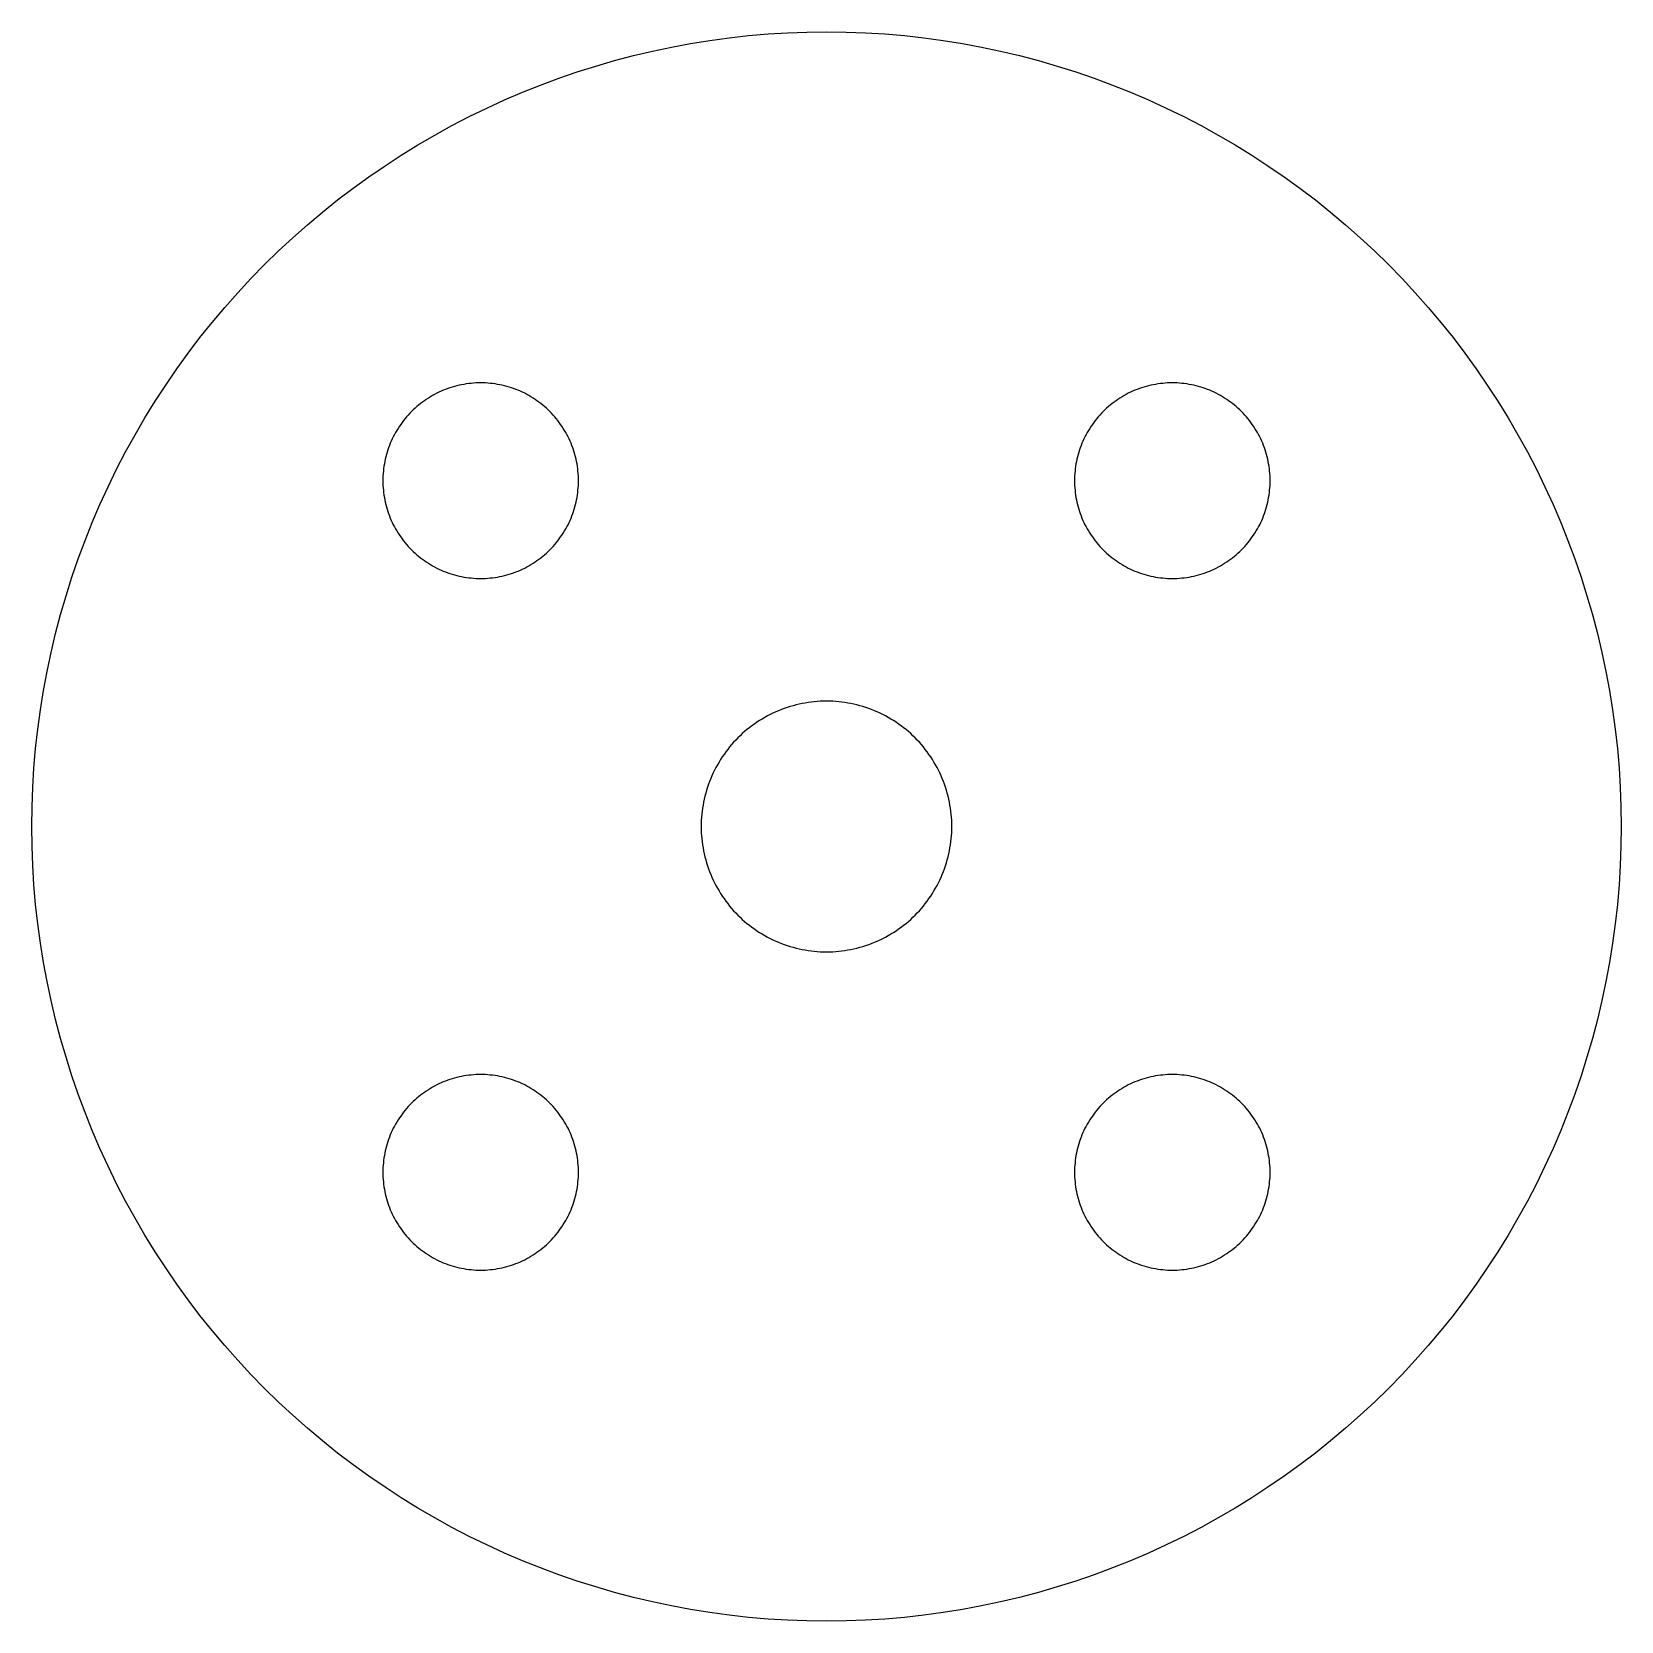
# Model space of a CAD drawing. Header units: metres. Extents: x -13 to 13, y -13 to 13.
import ezdxf

# ---------------------------------------------------------------- set-up
doc = ezdxf.new("R2010")
doc.units = ezdxf.units.M

msp = doc.modelspace()

# ---------------------------------------------------------------- linework, layer by layer
for points in [[(12.996, -0.319), (12.984, -0.638), (12.965, -0.956), (12.937, -1.274), (12.902, -1.591), (12.859, -1.907), (12.809, -2.223), (12.75, -2.536), (12.684, -2.848), (12.61, -3.159), (12.529, -3.467), (12.44, -3.774), (12.344, -4.078), (12.24, -4.38), (12.129, -4.679), (12.01, -4.975), (11.885, -5.268), (11.752, -5.558), (11.612, -5.845), (11.465, -6.128), (11.311, -6.408), (11.15, -6.683), (10.983, -6.955), (10.809, -7.222), (10.629, -7.486), (10.442, -7.744), (10.249, -7.998), (10.049, -8.247), (9.844, -8.491), (9.632, -8.73), (9.415, -8.964), (9.192, -9.192), (8.964, -9.415), (8.73, -9.632), (8.491, -9.844), (8.247, -10.049), (7.998, -10.249), (7.744, -10.442), (7.486, -10.629), (7.222, -10.809), (6.955, -10.983), (6.683, -11.15), (6.408, -11.311), (6.128, -11.465), (5.845, -11.612), (5.558, -11.752), (5.268, -11.885), (4.975, -12.01), (4.679, -12.129), (4.38, -12.24), (4.078, -12.344), (3.774, -12.44), (3.467, -12.529), (3.159, -12.61), (2.848, -12.684), (2.536, -12.75), (2.223, -12.809), (1.907, -12.859), (1.591, -12.902), (1.274, -12.937), (0.956, -12.965), (0.638, -12.984), (0.319, -12.996), (0, -13), (-0.319, -12.996), (-0.638, -12.984), (-0.956, -12.965), (-1.274, -12.937), (-1.591, -12.902), (-1.907, -12.859), (-2.223, -12.809), (-2.536, -12.75), (-2.848, -12.684), (-3.159, -12.61), (-3.467, -12.529), (-3.774, -12.44), (-4.078, -12.344), (-4.38, -12.24), (-4.679, -12.129), (-4.975, -12.01), (-5.268, -11.885), (-5.558, -11.752), (-5.845, -11.612), (-6.128, -11.465), (-6.408, -11.311), (-6.683, -11.15), (-6.955, -10.983), (-7.222, -10.809), (-7.486, -10.629), (-7.744, -10.442), (-7.998, -10.249), (-8.247, -10.049), (-8.491, -9.844), (-8.73, -9.632), (-8.964, -9.415), (-9.192, -9.192), (-9.415, -8.964), (-9.632, -8.73), (-9.844, -8.491), (-10.049, -8.247), (-10.249, -7.998), (-10.442, -7.744), (-10.629, -7.486), (-10.809, -7.222), (-10.983, -6.955), (-11.15, -6.683), (-11.311, -6.408), (-11.465, -6.128), (-11.612, -5.845), (-11.752, -5.558), (-11.885, -5.268), (-12.01, -4.975), (-12.129, -4.679), (-12.24, -4.38), (-12.344, -4.078), (-12.44, -3.774), (-12.529, -3.467), (-12.61, -3.159), (-12.684, -2.848), (-12.75, -2.536), (-12.809, -2.223), (-12.859, -1.907), (-12.902, -1.591), (-12.937, -1.274), (-12.965, -0.956), (-12.984, -0.638), (-12.996, -0.319), (-13, 0), (-12.996, 0.319), (-12.984, 0.638), (-12.965, 0.956), (-12.937, 1.274), (-12.902, 1.591), (-12.859, 1.907), (-12.809, 2.223), (-12.75, 2.536), (-12.684, 2.848), (-12.61, 3.159), (-12.529, 3.467), (-12.44, 3.774), (-12.344, 4.078), (-12.24, 4.38), (-12.129, 4.679), (-12.01, 4.975), (-11.885, 5.268), (-11.752, 5.558), (-11.612, 5.845), (-11.465, 6.128), (-11.311, 6.408), (-11.15, 6.683), (-10.983, 6.955), (-10.809, 7.222), (-10.629, 7.486), (-10.442, 7.744), (-10.249, 7.998), (-10.049, 8.247), (-9.844, 8.491), (-9.632, 8.73), (-9.415, 8.964), (-9.192, 9.192), (-8.964, 9.415), (-8.73, 9.632), (-8.491, 9.844), (-8.247, 10.049), (-7.998, 10.249), (-7.744, 10.442), (-7.486, 10.629), (-7.222, 10.809), (-6.955, 10.983), (-6.683, 11.15), (-6.408, 11.311), (-6.128, 11.465), (-5.845, 11.612), (-5.558, 11.752), (-5.268, 11.885), (-4.975, 12.01), (-4.679, 12.129), (-4.38, 12.24), (-4.078, 12.344), (-3.774, 12.44), (-3.467, 12.529), (-3.159, 12.61), (-2.848, 12.684), (-2.536, 12.75), (-2.223, 12.809), (-1.907, 12.859), (-1.591, 12.902), (-1.274, 12.937), (-0.956, 12.965), (-0.638, 12.984), (-0.319, 12.996), (0, 13), (0.319, 12.996), (0.638, 12.984), (0.956, 12.965), (1.274, 12.937), (1.591, 12.902), (1.907, 12.859), (2.223, 12.809), (2.536, 12.75), (2.848, 12.684), (3.159, 12.61), (3.467, 12.529), (3.774, 12.44), (4.078, 12.344), (4.38, 12.24), (4.679, 12.129), (4.975, 12.01), (5.268, 11.885), (5.558, 11.752), (5.845, 11.612), (6.128, 11.465), (6.408, 11.311), (6.683, 11.15), (6.955, 10.983), (7.222, 10.809), (7.486, 10.629), (7.744, 10.442), (7.998, 10.249), (8.247, 10.049), (8.491, 9.844), (8.73, 9.632), (8.964, 9.415), (9.192, 9.192), (9.415, 8.964), (9.632, 8.73), (9.844, 8.491), (10.049, 8.247), (10.249, 7.998), (10.442, 7.744), (10.629, 7.486), (10.809, 7.222), (10.983, 6.955), (11.15, 6.683), (11.311, 6.408), (11.465, 6.128), (11.612, 5.845), (11.752, 5.558), (11.885, 5.268), (12.01, 4.975), (12.129, 4.679), (12.24, 4.38), (12.344, 4.078), (12.44, 3.774), (12.529, 3.467), (12.61, 3.159), (12.684, 2.848), (12.75, 2.536), (12.809, 2.223), (12.859, 1.907), (12.902, 1.591), (12.937, 1.274), (12.965, 0.956), (12.984, 0.638), (12.996, 0.319), (13, 0), (12.996, -0.319)], [(-4.059, 5.578), (-4.057, 5.618), (-4.057, 5.657), (-4.057, 5.696), (-4.059, 5.735), (-4.061, 5.775), (-4.065, 5.814), (-4.069, 5.853), (-4.074, 5.892), (-4.08, 5.93), (-4.088, 5.969), (-4.096, 6.007), (-4.105, 6.046), (-4.115, 6.084), (-4.126, 6.121), (-4.138, 6.159), (-4.15, 6.196), (-4.164, 6.233), (-4.179, 6.269), (-4.194, 6.305), (-4.21, 6.341), (-4.228, 6.376), (-4.246, 6.411), (-4.265, 6.445), (-4.284, 6.479), (-4.305, 6.513), (-4.327, 6.546), (-4.349, 6.578), (-4.372, 6.61), (-4.395, 6.641), (-4.42, 6.672), (-4.445, 6.702), (-4.471, 6.731), (-4.498, 6.76), (-4.525, 6.788), (-4.554, 6.816), (-4.582, 6.842), (-4.612, 6.868), (-4.642, 6.894), (-4.672, 6.918), (-4.704, 6.942), (-4.736, 6.965), (-4.768, 6.987), (-4.801, 7.009), (-4.834, 7.029), (-4.868, 7.049), (-4.903, 7.068), (-4.937, 7.086), (-4.973, 7.103), (-5.008, 7.12), (-5.045, 7.135), (-5.081, 7.15), (-5.118, 7.163), (-5.155, 7.176), (-5.192, 7.188), (-5.23, 7.199), (-5.268, 7.209), (-5.306, 7.218), (-5.345, 7.226), (-5.383, 7.233), (-5.422, 7.24), (-5.461, 7.245), (-5.5, 7.249), (-5.539, 7.253), (-5.578, 7.255), (-5.618, 7.256), (-5.657, 7.257), (-5.696, 7.256), (-5.735, 7.255), (-5.775, 7.253), (-5.814, 7.249), (-5.853, 7.245), (-5.892, 7.24), (-5.93, 7.233), (-5.969, 7.226), (-6.007, 7.218), (-6.046, 7.209), (-6.084, 7.199), (-6.121, 7.188), (-6.159, 7.176), (-6.196, 7.163), (-6.233, 7.15), (-6.269, 7.135), (-6.305, 7.12), (-6.341, 7.103), (-6.376, 7.086), (-6.411, 7.068), (-6.445, 7.049), (-6.479, 7.029), (-6.513, 7.009), (-6.546, 6.987), (-6.578, 6.965), (-6.61, 6.942), (-6.641, 6.918), (-6.672, 6.894), (-6.702, 6.868), (-6.731, 6.842), (-6.76, 6.816), (-6.788, 6.788), (-6.816, 6.76), (-6.842, 6.731), (-6.868, 6.702), (-6.894, 6.672), (-6.918, 6.641), (-6.942, 6.61), (-6.965, 6.578), (-6.987, 6.546), (-7.009, 6.513), (-7.029, 6.479), (-7.049, 6.445), (-7.068, 6.411), (-7.086, 6.376), (-7.103, 6.341), (-7.12, 6.305), (-7.135, 6.269), (-7.15, 6.233), (-7.163, 6.196), (-7.176, 6.159), (-7.188, 6.121), (-7.199, 6.084), (-7.209, 6.046), (-7.218, 6.007), (-7.226, 5.969), (-7.233, 5.93), (-7.24, 5.892), (-7.245, 5.853), (-7.249, 5.814), (-7.253, 5.775), (-7.255, 5.735), (-7.256, 5.696), (-7.257, 5.657), (-7.256, 5.618), (-7.255, 5.578), (-7.253, 5.539), (-7.249, 5.5), (-7.245, 5.461), (-7.24, 5.422), (-7.233, 5.383), (-7.226, 5.345), (-7.218, 5.306), (-7.209, 5.268), (-7.199, 5.23), (-7.188, 5.192), (-7.176, 5.155), (-7.163, 5.118), (-7.15, 5.081), (-7.135, 5.045), (-7.12, 5.008), (-7.103, 4.973), (-7.086, 4.937), (-7.068, 4.903), (-7.049, 4.868), (-7.029, 4.834), (-7.009, 4.801), (-6.987, 4.768), (-6.965, 4.736), (-6.942, 4.704), (-6.918, 4.672), (-6.894, 4.642), (-6.868, 4.612), (-6.842, 4.582), (-6.816, 4.554), (-6.788, 4.525), (-6.76, 4.498), (-6.731, 4.471), (-6.702, 4.445), (-6.672, 4.42), (-6.641, 4.395), (-6.61, 4.372), (-6.578, 4.349), (-6.546, 4.327), (-6.513, 4.305), (-6.479, 4.284), (-6.445, 4.265), (-6.411, 4.246), (-6.376, 4.228), (-6.341, 4.21), (-6.305, 4.194), (-6.269, 4.179), (-6.233, 4.164), (-6.196, 4.15), (-6.159, 4.138), (-6.121, 4.126), (-6.084, 4.115), (-6.046, 4.105), (-6.007, 4.096), (-5.969, 4.088), (-5.93, 4.08), (-5.892, 4.074), (-5.853, 4.069), (-5.814, 4.065), (-5.775, 4.061), (-5.735, 4.059), (-5.696, 4.057), (-5.657, 4.057), (-5.618, 4.057), (-5.578, 4.059), (-5.539, 4.061), (-5.5, 4.065), (-5.461, 4.069), (-5.422, 4.074), (-5.383, 4.08), (-5.345, 4.088), (-5.306, 4.096), (-5.268, 4.105), (-5.23, 4.115), (-5.192, 4.126), (-5.155, 4.138), (-5.118, 4.15), (-5.081, 4.164), (-5.045, 4.179), (-5.008, 4.194), (-4.973, 4.21), (-4.937, 4.228), (-4.903, 4.246), (-4.868, 4.265), (-4.834, 4.284), (-4.801, 4.305), (-4.768, 4.327), (-4.736, 4.349), (-4.704, 4.372), (-4.672, 4.395), (-4.642, 4.42), (-4.612, 4.445), (-4.582, 4.471), (-4.554, 4.498), (-4.525, 4.525), (-4.498, 4.554), (-4.471, 4.582), (-4.445, 4.612), (-4.42, 4.642), (-4.395, 4.672), (-4.372, 4.704), (-4.349, 4.736), (-4.327, 4.768), (-4.305, 4.801), (-4.284, 4.834), (-4.265, 4.868), (-4.246, 4.903), (-4.228, 4.937), (-4.21, 4.973), (-4.194, 5.008), (-4.179, 5.045), (-4.164, 5.081), (-4.15, 5.118), (-4.138, 5.155), (-4.126, 5.192), (-4.115, 5.23), (-4.105, 5.268), (-4.096, 5.306), (-4.088, 5.345), (-4.08, 5.383), (-4.074, 5.422), (-4.069, 5.461), (-4.065, 5.5), (-4.061, 5.539), (-4.059, 5.578)], [(7.255, 5.578), (7.256, 5.618), (7.257, 5.657), (7.256, 5.696), (7.255, 5.735), (7.253, 5.775), (7.249, 5.814), (7.245, 5.853), (7.24, 5.892), (7.233, 5.93), (7.226, 5.969), (7.218, 6.007), (7.209, 6.046), (7.199, 6.084), (7.188, 6.121), (7.176, 6.159), (7.163, 6.196), (7.15, 6.233), (7.135, 6.269), (7.12, 6.305), (7.103, 6.341), (7.086, 6.376), (7.068, 6.411), (7.049, 6.445), (7.029, 6.479), (7.009, 6.513), (6.987, 6.546), (6.965, 6.578), (6.942, 6.61), (6.918, 6.641), (6.894, 6.672), (6.868, 6.702), (6.842, 6.731), (6.816, 6.76), (6.788, 6.788), (6.76, 6.816), (6.731, 6.842), (6.702, 6.868), (6.672, 6.894), (6.641, 6.918), (6.61, 6.942), (6.578, 6.965), (6.546, 6.987), (6.513, 7.009), (6.479, 7.029), (6.445, 7.049), (6.411, 7.068), (6.376, 7.086), (6.341, 7.103), (6.305, 7.12), (6.269, 7.135), (6.233, 7.15), (6.196, 7.163), (6.159, 7.176), (6.121, 7.188), (6.084, 7.199), (6.046, 7.209), (6.007, 7.218), (5.969, 7.226), (5.93, 7.233), (5.892, 7.24), (5.853, 7.245), (5.814, 7.249), (5.775, 7.253), (5.735, 7.255), (5.696, 7.256), (5.657, 7.257), (5.618, 7.256), (5.578, 7.255), (5.539, 7.253), (5.5, 7.249), (5.461, 7.245), (5.422, 7.24), (5.383, 7.233), (5.345, 7.226), (5.306, 7.218), (5.268, 7.209), (5.23, 7.199), (5.192, 7.188), (5.155, 7.176), (5.118, 7.163), (5.081, 7.15), (5.045, 7.135), (5.008, 7.12), (4.973, 7.103), (4.937, 7.086), (4.903, 7.068), (4.868, 7.049), (4.834, 7.029), (4.801, 7.009), (4.768, 6.987), (4.736, 6.965), (4.704, 6.942), (4.672, 6.918), (4.642, 6.894), (4.612, 6.868), (4.582, 6.842), (4.554, 6.816), (4.525, 6.788), (4.498, 6.76), (4.471, 6.731), (4.445, 6.702), (4.42, 6.672), (4.395, 6.641), (4.372, 6.61), (4.349, 6.578), (4.327, 6.546), (4.305, 6.513), (4.284, 6.479), (4.265, 6.445), (4.246, 6.411), (4.228, 6.376), (4.21, 6.341), (4.194, 6.305), (4.179, 6.269), (4.164, 6.233), (4.15, 6.196), (4.138, 6.159), (4.126, 6.121), (4.115, 6.084), (4.105, 6.046), (4.096, 6.007), (4.088, 5.969), (4.08, 5.93), (4.074, 5.892), (4.069, 5.853), (4.065, 5.814), (4.061, 5.775), (4.059, 5.735), (4.057, 5.696), (4.057, 5.657), (4.057, 5.618), (4.059, 5.578), (4.061, 5.539), (4.065, 5.5), (4.069, 5.461), (4.074, 5.422), (4.08, 5.383), (4.088, 5.345), (4.096, 5.306), (4.105, 5.268), (4.115, 5.23), (4.126, 5.192), (4.138, 5.155), (4.15, 5.118), (4.164, 5.081), (4.179, 5.045), (4.194, 5.008), (4.21, 4.973), (4.228, 4.937), (4.246, 4.903), (4.265, 4.868), (4.284, 4.834), (4.305, 4.801), (4.327, 4.768), (4.349, 4.736), (4.372, 4.704), (4.395, 4.672), (4.42, 4.642), (4.445, 4.612), (4.471, 4.582), (4.498, 4.554), (4.525, 4.525), (4.554, 4.498), (4.582, 4.471), (4.612, 4.445), (4.642, 4.42), (4.672, 4.395), (4.704, 4.372), (4.736, 4.349), (4.768, 4.327), (4.801, 4.305), (4.834, 4.284), (4.868, 4.265), (4.903, 4.246), (4.937, 4.228), (4.973, 4.21), (5.008, 4.194), (5.045, 4.179), (5.081, 4.164), (5.118, 4.15), (5.155, 4.138), (5.192, 4.126), (5.23, 4.115), (5.268, 4.105), (5.306, 4.096), (5.345, 4.088), (5.383, 4.08), (5.422, 4.074), (5.461, 4.069), (5.5, 4.065), (5.539, 4.061), (5.578, 4.059), (5.618, 4.057), (5.657, 4.057), (5.696, 4.057), (5.735, 4.059), (5.775, 4.061), (5.814, 4.065), (5.853, 4.069), (5.892, 4.074), (5.93, 4.08), (5.969, 4.088), (6.007, 4.096), (6.046, 4.105), (6.084, 4.115), (6.121, 4.126), (6.159, 4.138), (6.196, 4.15), (6.233, 4.164), (6.269, 4.179), (6.305, 4.194), (6.341, 4.21), (6.376, 4.228), (6.411, 4.246), (6.445, 4.265), (6.479, 4.284), (6.513, 4.305), (6.546, 4.327), (6.578, 4.349), (6.61, 4.372), (6.641, 4.395), (6.672, 4.42), (6.702, 4.445), (6.731, 4.471), (6.76, 4.498), (6.788, 4.525), (6.816, 4.554), (6.842, 4.582), (6.868, 4.612), (6.894, 4.642), (6.918, 4.672), (6.942, 4.704), (6.965, 4.736), (6.987, 4.768), (7.009, 4.801), (7.029, 4.834), (7.049, 4.868), (7.068, 4.903), (7.086, 4.937), (7.103, 4.973), (7.12, 5.008), (7.135, 5.045), (7.15, 5.081), (7.163, 5.118), (7.176, 5.155), (7.188, 5.192), (7.199, 5.23), (7.209, 5.268), (7.218, 5.306), (7.226, 5.345), (7.233, 5.383), (7.24, 5.422), (7.245, 5.461), (7.249, 5.5), (7.253, 5.539), (7.255, 5.578)], [(2.049, -0.05), (2.05, 0), (2.049, 0.05), (2.048, 0.101), (2.044, 0.151), (2.04, 0.201), (2.035, 0.251), (2.028, 0.301), (2.02, 0.35), (2.011, 0.4), (2, 0.449), (1.989, 0.498), (1.976, 0.547), (1.962, 0.595), (1.947, 0.643), (1.93, 0.691), (1.913, 0.738), (1.894, 0.785), (1.874, 0.831), (1.853, 0.876), (1.831, 0.922), (1.808, 0.966), (1.784, 1.01), (1.758, 1.054), (1.732, 1.097), (1.705, 1.139), (1.676, 1.18), (1.647, 1.221), (1.616, 1.261), (1.585, 1.301), (1.552, 1.339), (1.519, 1.377), (1.485, 1.414), (1.45, 1.45), (1.414, 1.485), (1.377, 1.519), (1.339, 1.552), (1.301, 1.585), (1.261, 1.616), (1.221, 1.647), (1.18, 1.676), (1.139, 1.705), (1.097, 1.732), (1.054, 1.758), (1.01, 1.784), (0.966, 1.808), (0.922, 1.831), (0.876, 1.853), (0.831, 1.874), (0.785, 1.894), (0.738, 1.913), (0.691, 1.93), (0.643, 1.947), (0.595, 1.962), (0.547, 1.976), (0.498, 1.989), (0.449, 2), (0.4, 2.011), (0.35, 2.02), (0.301, 2.028), (0.251, 2.035), (0.201, 2.04), (0.151, 2.044), (0.101, 2.048), (0.05, 2.049), (0, 2.05), (-0.05, 2.049), (-0.101, 2.048), (-0.151, 2.044), (-0.201, 2.04), (-0.251, 2.035), (-0.301, 2.028), (-0.35, 2.02), (-0.4, 2.011), (-0.449, 2), (-0.498, 1.989), (-0.547, 1.976), (-0.595, 1.962), (-0.643, 1.947), (-0.691, 1.93), (-0.738, 1.913), (-0.785, 1.894), (-0.831, 1.874), (-0.876, 1.853), (-0.922, 1.831), (-0.966, 1.808), (-1.01, 1.784), (-1.054, 1.758), (-1.097, 1.732), (-1.139, 1.705), (-1.18, 1.676), (-1.221, 1.647), (-1.261, 1.616), (-1.301, 1.585), (-1.339, 1.552), (-1.377, 1.519), (-1.414, 1.485), (-1.45, 1.45), (-1.485, 1.414), (-1.519, 1.377), (-1.552, 1.339), (-1.585, 1.301), (-1.616, 1.261), (-1.647, 1.221), (-1.676, 1.18), (-1.705, 1.139), (-1.732, 1.097), (-1.758, 1.054), (-1.784, 1.01), (-1.808, 0.966), (-1.831, 0.922), (-1.853, 0.876), (-1.874, 0.831), (-1.894, 0.785), (-1.913, 0.738), (-1.93, 0.691), (-1.947, 0.643), (-1.962, 0.595), (-1.976, 0.547), (-1.989, 0.498), (-2, 0.449), (-2.011, 0.4), (-2.02, 0.35), (-2.028, 0.301), (-2.035, 0.251), (-2.04, 0.201), (-2.044, 0.151), (-2.048, 0.101), (-2.049, 0.05), (-2.05, 0), (-2.049, -0.05), (-2.048, -0.101), (-2.044, -0.151), (-2.04, -0.201), (-2.035, -0.251), (-2.028, -0.301), (-2.02, -0.35), (-2.011, -0.4), (-2, -0.449), (-1.989, -0.498), (-1.976, -0.547), (-1.962, -0.595), (-1.947, -0.643), (-1.93, -0.691), (-1.913, -0.738), (-1.894, -0.785), (-1.874, -0.831), (-1.853, -0.876), (-1.831, -0.922), (-1.808, -0.966), (-1.784, -1.01), (-1.758, -1.054), (-1.732, -1.097), (-1.705, -1.139), (-1.676, -1.18), (-1.647, -1.221), (-1.616, -1.261), (-1.585, -1.301), (-1.552, -1.339), (-1.519, -1.377), (-1.485, -1.414), (-1.45, -1.45), (-1.414, -1.485), (-1.377, -1.519), (-1.339, -1.552), (-1.301, -1.585), (-1.261, -1.616), (-1.221, -1.647), (-1.18, -1.676), (-1.139, -1.705), (-1.097, -1.732), (-1.054, -1.758), (-1.01, -1.784), (-0.966, -1.808), (-0.922, -1.831), (-0.876, -1.853), (-0.831, -1.874), (-0.785, -1.894), (-0.738, -1.913), (-0.691, -1.93), (-0.643, -1.947), (-0.595, -1.962), (-0.547, -1.976), (-0.498, -1.989), (-0.449, -2), (-0.4, -2.011), (-0.35, -2.02), (-0.301, -2.028), (-0.251, -2.035), (-0.201, -2.04), (-0.151, -2.044), (-0.101, -2.048), (-0.05, -2.049), (0, -2.05), (0.05, -2.049), (0.101, -2.048), (0.151, -2.044), (0.201, -2.04), (0.251, -2.035), (0.301, -2.028), (0.35, -2.02), (0.4, -2.011), (0.449, -2), (0.498, -1.989), (0.547, -1.976), (0.595, -1.962), (0.643, -1.947), (0.691, -1.93), (0.738, -1.913), (0.785, -1.894), (0.831, -1.874), (0.876, -1.853), (0.922, -1.831), (0.966, -1.808), (1.01, -1.784), (1.054, -1.758), (1.097, -1.732), (1.139, -1.705), (1.18, -1.676), (1.221, -1.647), (1.261, -1.616), (1.301, -1.585), (1.339, -1.552), (1.377, -1.519), (1.414, -1.485), (1.45, -1.45), (1.485, -1.414), (1.519, -1.377), (1.552, -1.339), (1.585, -1.301), (1.616, -1.261), (1.647, -1.221), (1.676, -1.18), (1.705, -1.139), (1.732, -1.097), (1.758, -1.054), (1.784, -1.01), (1.808, -0.966), (1.831, -0.922), (1.853, -0.876), (1.874, -0.831), (1.894, -0.785), (1.913, -0.738), (1.93, -0.691), (1.947, -0.643), (1.962, -0.595), (1.976, -0.547), (1.989, -0.498), (2, -0.449), (2.011, -0.4), (2.02, -0.35), (2.028, -0.301), (2.035, -0.251), (2.04, -0.201), (2.044, -0.151), (2.048, -0.101), (2.049, -0.05)], [(-4.057, -5.696), (-4.057, -5.657), (-4.057, -5.618), (-4.059, -5.578), (-4.061, -5.539), (-4.065, -5.5), (-4.069, -5.461), (-4.074, -5.422), (-4.08, -5.383), (-4.088, -5.345), (-4.096, -5.306), (-4.105, -5.268), (-4.115, -5.23), (-4.126, -5.192), (-4.138, -5.155), (-4.15, -5.118), (-4.164, -5.081), (-4.179, -5.045), (-4.194, -5.008), (-4.21, -4.973), (-4.228, -4.937), (-4.246, -4.903), (-4.265, -4.868), (-4.284, -4.834), (-4.305, -4.801), (-4.327, -4.768), (-4.349, -4.736), (-4.372, -4.704), (-4.395, -4.672), (-4.42, -4.642), (-4.445, -4.612), (-4.471, -4.582), (-4.498, -4.554), (-4.525, -4.525), (-4.554, -4.498), (-4.582, -4.471), (-4.612, -4.445), (-4.642, -4.42), (-4.672, -4.395), (-4.704, -4.372), (-4.736, -4.349), (-4.768, -4.327), (-4.801, -4.305), (-4.834, -4.284), (-4.868, -4.265), (-4.903, -4.246), (-4.937, -4.228), (-4.973, -4.21), (-5.008, -4.194), (-5.045, -4.179), (-5.081, -4.164), (-5.118, -4.15), (-5.155, -4.138), (-5.192, -4.126), (-5.23, -4.115), (-5.268, -4.105), (-5.306, -4.096), (-5.345, -4.088), (-5.383, -4.08), (-5.422, -4.074), (-5.461, -4.069), (-5.5, -4.065), (-5.539, -4.061), (-5.578, -4.059), (-5.618, -4.057), (-5.657, -4.057), (-5.696, -4.057), (-5.735, -4.059), (-5.775, -4.061), (-5.814, -4.065), (-5.853, -4.069), (-5.892, -4.074), (-5.93, -4.08), (-5.969, -4.088), (-6.007, -4.096), (-6.046, -4.105), (-6.084, -4.115), (-6.121, -4.126), (-6.159, -4.138), (-6.196, -4.15), (-6.233, -4.164), (-6.269, -4.179), (-6.305, -4.194), (-6.341, -4.21), (-6.376, -4.228), (-6.411, -4.246), (-6.445, -4.265), (-6.479, -4.284), (-6.513, -4.305), (-6.546, -4.327), (-6.578, -4.349), (-6.61, -4.372), (-6.641, -4.395), (-6.672, -4.42), (-6.702, -4.445), (-6.731, -4.471), (-6.76, -4.498), (-6.788, -4.525), (-6.816, -4.554), (-6.842, -4.582), (-6.868, -4.612), (-6.894, -4.642), (-6.918, -4.672), (-6.942, -4.704), (-6.965, -4.736), (-6.987, -4.768), (-7.009, -4.801), (-7.029, -4.834), (-7.049, -4.868), (-7.068, -4.903), (-7.086, -4.937), (-7.103, -4.973), (-7.12, -5.008), (-7.135, -5.045), (-7.15, -5.081), (-7.163, -5.118), (-7.176, -5.155), (-7.188, -5.192), (-7.199, -5.23), (-7.209, -5.268), (-7.218, -5.306), (-7.226, -5.345), (-7.233, -5.383), (-7.24, -5.422), (-7.245, -5.461), (-7.249, -5.5), (-7.253, -5.539), (-7.255, -5.578), (-7.256, -5.618), (-7.257, -5.657), (-7.256, -5.696), (-7.255, -5.735), (-7.253, -5.775), (-7.249, -5.814), (-7.245, -5.853), (-7.24, -5.892), (-7.233, -5.93), (-7.226, -5.969), (-7.218, -6.007), (-7.209, -6.046), (-7.199, -6.084), (-7.188, -6.121), (-7.176, -6.159), (-7.163, -6.196), (-7.15, -6.233), (-7.135, -6.269), (-7.12, -6.305), (-7.103, -6.341), (-7.086, -6.376), (-7.068, -6.411), (-7.049, -6.445), (-7.029, -6.479), (-7.009, -6.513), (-6.987, -6.546), (-6.965, -6.578), (-6.942, -6.61), (-6.918, -6.641), (-6.894, -6.672), (-6.868, -6.702), (-6.842, -6.731), (-6.816, -6.76), (-6.788, -6.788), (-6.76, -6.816), (-6.731, -6.842), (-6.702, -6.868), (-6.672, -6.894), (-6.641, -6.918), (-6.61, -6.942), (-6.578, -6.965), (-6.546, -6.987), (-6.513, -7.009), (-6.479, -7.029), (-6.445, -7.049), (-6.411, -7.068), (-6.376, -7.086), (-6.341, -7.103), (-6.305, -7.12), (-6.269, -7.135), (-6.233, -7.15), (-6.196, -7.163), (-6.159, -7.176), (-6.121, -7.188), (-6.084, -7.199), (-6.046, -7.209), (-6.007, -7.218), (-5.969, -7.226), (-5.93, -7.233), (-5.892, -7.24), (-5.853, -7.245), (-5.814, -7.249), (-5.775, -7.253), (-5.735, -7.255), (-5.696, -7.256), (-5.657, -7.257), (-5.618, -7.256), (-5.578, -7.255), (-5.539, -7.253), (-5.5, -7.249), (-5.461, -7.245), (-5.422, -7.24), (-5.383, -7.233), (-5.345, -7.226), (-5.306, -7.218), (-5.268, -7.209), (-5.23, -7.199), (-5.192, -7.188), (-5.155, -7.176), (-5.118, -7.163), (-5.081, -7.15), (-5.045, -7.135), (-5.008, -7.12), (-4.973, -7.103), (-4.937, -7.086), (-4.903, -7.068), (-4.868, -7.049), (-4.834, -7.029), (-4.801, -7.009), (-4.768, -6.987), (-4.736, -6.965), (-4.704, -6.942), (-4.672, -6.918), (-4.642, -6.894), (-4.612, -6.868), (-4.582, -6.842), (-4.554, -6.816), (-4.525, -6.788), (-4.498, -6.76), (-4.471, -6.731), (-4.445, -6.702), (-4.42, -6.672), (-4.395, -6.641), (-4.372, -6.61), (-4.349, -6.578), (-4.327, -6.546), (-4.305, -6.513), (-4.284, -6.479), (-4.265, -6.445), (-4.246, -6.411), (-4.228, -6.376), (-4.21, -6.341), (-4.194, -6.305), (-4.179, -6.269), (-4.164, -6.233), (-4.15, -6.196), (-4.138, -6.159), (-4.126, -6.121), (-4.115, -6.084), (-4.105, -6.046), (-4.096, -6.007), (-4.088, -5.969), (-4.08, -5.93), (-4.074, -5.892), (-4.069, -5.853), (-4.065, -5.814), (-4.061, -5.775), (-4.059, -5.735), (-4.057, -5.696)], [(7.256, -5.696), (7.257, -5.657), (7.256, -5.618), (7.255, -5.578), (7.253, -5.539), (7.249, -5.5), (7.245, -5.461), (7.24, -5.422), (7.233, -5.383), (7.226, -5.345), (7.218, -5.306), (7.209, -5.268), (7.199, -5.23), (7.188, -5.192), (7.176, -5.155), (7.163, -5.118), (7.15, -5.081), (7.135, -5.045), (7.12, -5.008), (7.103, -4.973), (7.086, -4.937), (7.068, -4.903), (7.049, -4.868), (7.029, -4.834), (7.009, -4.801), (6.987, -4.768), (6.965, -4.736), (6.942, -4.704), (6.918, -4.672), (6.894, -4.642), (6.868, -4.612), (6.842, -4.582), (6.816, -4.554), (6.788, -4.525), (6.76, -4.498), (6.731, -4.471), (6.702, -4.445), (6.672, -4.42), (6.641, -4.395), (6.61, -4.372), (6.578, -4.349), (6.546, -4.327), (6.513, -4.305), (6.479, -4.284), (6.445, -4.265), (6.411, -4.246), (6.376, -4.228), (6.341, -4.21), (6.305, -4.194), (6.269, -4.179), (6.233, -4.164), (6.196, -4.15), (6.159, -4.138), (6.121, -4.126), (6.084, -4.115), (6.046, -4.105), (6.007, -4.096), (5.969, -4.088), (5.93, -4.08), (5.892, -4.074), (5.853, -4.069), (5.814, -4.065), (5.775, -4.061), (5.735, -4.059), (5.696, -4.057), (5.657, -4.057), (5.618, -4.057), (5.578, -4.059), (5.539, -4.061), (5.5, -4.065), (5.461, -4.069), (5.422, -4.074), (5.383, -4.08), (5.345, -4.088), (5.306, -4.096), (5.268, -4.105), (5.23, -4.115), (5.192, -4.126), (5.155, -4.138), (5.118, -4.15), (5.081, -4.164), (5.045, -4.179), (5.008, -4.194), (4.973, -4.21), (4.937, -4.228), (4.903, -4.246), (4.868, -4.265), (4.834, -4.284), (4.801, -4.305), (4.768, -4.327), (4.736, -4.349), (4.704, -4.372), (4.672, -4.395), (4.642, -4.42), (4.612, -4.445), (4.582, -4.471), (4.554, -4.498), (4.525, -4.525), (4.498, -4.554), (4.471, -4.582), (4.445, -4.612), (4.42, -4.642), (4.395, -4.672), (4.372, -4.704), (4.349, -4.736), (4.327, -4.768), (4.305, -4.801), (4.284, -4.834), (4.265, -4.868), (4.246, -4.903), (4.228, -4.937), (4.21, -4.973), (4.194, -5.008), (4.179, -5.045), (4.164, -5.081), (4.15, -5.118), (4.138, -5.155), (4.126, -5.192), (4.115, -5.23), (4.105, -5.268), (4.096, -5.306), (4.088, -5.345), (4.08, -5.383), (4.074, -5.422), (4.069, -5.461), (4.065, -5.5), (4.061, -5.539), (4.059, -5.578), (4.057, -5.618), (4.057, -5.657), (4.057, -5.696), (4.059, -5.735), (4.061, -5.775), (4.065, -5.814), (4.069, -5.853), (4.074, -5.892), (4.08, -5.93), (4.088, -5.969), (4.096, -6.007), (4.105, -6.046), (4.115, -6.084), (4.126, -6.121), (4.138, -6.159), (4.15, -6.196), (4.164, -6.233), (4.179, -6.269), (4.194, -6.305), (4.21, -6.341), (4.228, -6.376), (4.246, -6.411), (4.265, -6.445), (4.284, -6.479), (4.305, -6.513), (4.327, -6.546), (4.349, -6.578), (4.372, -6.61), (4.395, -6.641), (4.42, -6.672), (4.445, -6.702), (4.471, -6.731), (4.498, -6.76), (4.525, -6.788), (4.554, -6.816), (4.582, -6.842), (4.612, -6.868), (4.642, -6.894), (4.672, -6.918), (4.704, -6.942), (4.736, -6.965), (4.768, -6.987), (4.801, -7.009), (4.834, -7.029), (4.868, -7.049), (4.903, -7.068), (4.937, -7.086), (4.973, -7.103), (5.008, -7.12), (5.045, -7.135), (5.081, -7.15), (5.118, -7.163), (5.155, -7.176), (5.192, -7.188), (5.23, -7.199), (5.268, -7.209), (5.306, -7.218), (5.345, -7.226), (5.383, -7.233), (5.422, -7.24), (5.461, -7.245), (5.5, -7.249), (5.539, -7.253), (5.578, -7.255), (5.618, -7.256), (5.657, -7.257), (5.696, -7.256), (5.735, -7.255), (5.775, -7.253), (5.814, -7.249), (5.853, -7.245), (5.892, -7.24), (5.93, -7.233), (5.969, -7.226), (6.007, -7.218), (6.046, -7.209), (6.084, -7.199), (6.121, -7.188), (6.159, -7.176), (6.196, -7.163), (6.233, -7.15), (6.269, -7.135), (6.305, -7.12), (6.341, -7.103), (6.376, -7.086), (6.411, -7.068), (6.445, -7.049), (6.479, -7.029), (6.513, -7.009), (6.546, -6.987), (6.578, -6.965), (6.61, -6.942), (6.641, -6.918), (6.672, -6.894), (6.702, -6.868), (6.731, -6.842), (6.76, -6.816), (6.788, -6.788), (6.816, -6.76), (6.842, -6.731), (6.868, -6.702), (6.894, -6.672), (6.918, -6.641), (6.942, -6.61), (6.965, -6.578), (6.987, -6.546), (7.009, -6.513), (7.029, -6.479), (7.049, -6.445), (7.068, -6.411), (7.086, -6.376), (7.103, -6.341), (7.12, -6.305), (7.135, -6.269), (7.15, -6.233), (7.163, -6.196), (7.176, -6.159), (7.188, -6.121), (7.199, -6.084), (7.209, -6.046), (7.218, -6.007), (7.226, -5.969), (7.233, -5.93), (7.24, -5.892), (7.245, -5.853), (7.249, -5.814), (7.253, -5.775), (7.255, -5.735), (7.256, -5.696)]]:
    msp.add_lwpolyline(points, close=True)

doc.saveas('drawing.dxf')
